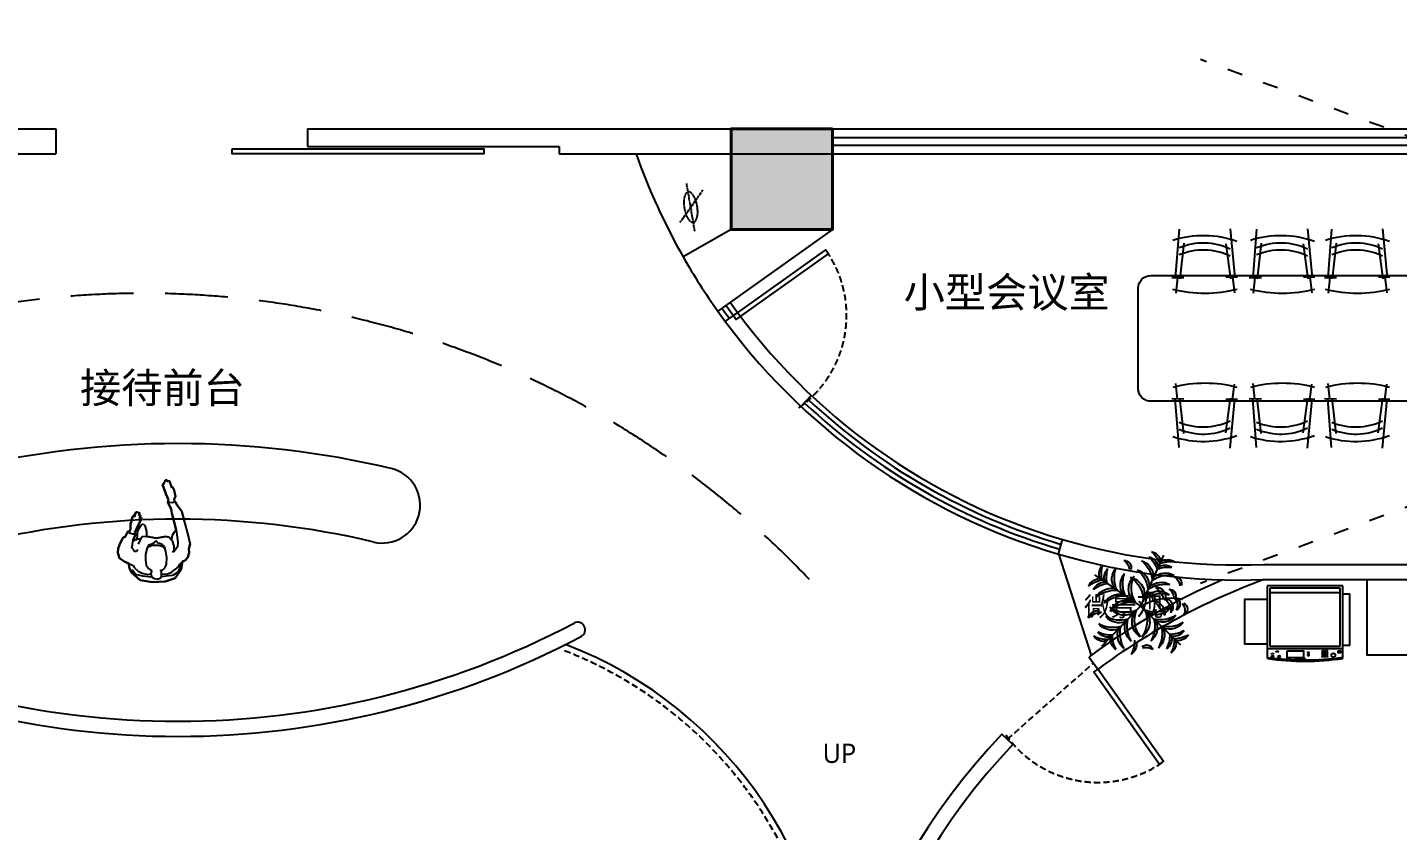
# Model space of a CAD drawing. Header units: millimetres. Extents: x 181055 to 256117, y -39966 to -14434.
# Drawn here: x 213717 to 224603, y -33219 to -26839 of the extents above; entities that cross this region are included whole.
import ezdxf
from ezdxf.enums import TextEntityAlignment as Align

# ---------------------------------------------------------------- set-up
doc = ezdxf.new("R2010")
doc.units = ezdxf.units.MM
doc.header["$LTSCALE"] = 10
for name, pattern in [('100', [30, 12, -18]), ('ACAD_ISO03W100', [30, 12, -18]), ('DASHED', [0.75, 0.5, -0.25]), ('X-ROOF-plan-SP01_$0$R1120_Topographical PlanLTSC-1000$0$OUH_A-FPB4--D- - Default$0${ Chain Double-Dash }', [2.75, 1.5, -0.25, 0.25, -0.25, 0.25, -0.25])]:
    doc.linetypes.add(name, pattern=pattern)
for name, color, linetype in [('A-TEXT 文字_DWGshare.com', 7, 'Continuous'), ('A绿-1_DWGshare.com', 94, 'Continuous'), ('E6.室内植物_DWGshare.com', 94, 'Continuous'), ('PUB_HATCH_DWGshare.com', 8, 'Continuous'), ('STAIR_DWGshare.com', 2, 'Continuous'), ('家私_DWGshare.com', 135, 'Continuous')]:
    doc.layers.add(name, color=color, linetype=linetype)
doc.layers.add('WALL_DWGshare.com', color=7, linetype='Continuous', lineweight=40)
doc.styles.add('平面图（中文）-D', font='Microsoft YaHei.ttf')

# ---------------------------------------------------------------- blocks, each defined once
blk = doc.blocks.new('awetaert')
at = {"layer": 'A绿-1_DWGshare.com', "color": 94}
for p in [(466590, 64655), (465936, 64470), (466005, 63794), (466753, 63804)]:
    blk.add_line(p, (466373, 64173), dxfattribs=at)
at = {"layer": 'A绿-1_DWGshare.com', "color": 94, "extrusion": (0, 0, -1)}
for centre, major_axis, start_param, end_param in [((466445, 64572), (103, 66), -0.743935, 0.361458), ((466296, 64482), (231, 149), -0.285874, 0.225561), ((466103, 64476), (103, 66), 3.373546, 4.478939), ((466277, 64477), (231, 149), 3.509443, 4.020878), ((466222, 64544), (51.1, 33), -1.10406, 0.972978), ((466136, 64503), (111, 72), -0.320826, 0.440009), ((466203, 64384), (238, 154), -0.314797, 0.447307), ((466327, 64443), (142, 92), -0.670097, 0.554161), ((466272, 64430), (231, 149), -0.285874, 0.225561), ((466421, 64520), (103, 66), -0.743935, 0.361458), ((466633, 64268), (231, 149), -1.377479, -0.866044), ((466601, 64439), (103, 66), -1.513376, -0.407982), ((466656, 64320), (231, 149), -1.377479, -0.866044), ((466624, 64491), (103, 66), -1.513376, -0.407982), ((465992, 64313), (103, 66), 4.142987, 5.24838), ((466055, 64151), (231, 149), 4.601048, 5.112483), ((466151, 64443), (103, 66), 3.373546, 4.478939), ((466325, 64445), (231, 149), 3.509443, 4.020878), ((466271, 64427), (142, 92), 3.180843, 4.405101), ((466408, 64442), (238, 154), 3.287698, 4.049802), ((466351, 64373), (142, 92), 3.180843, 4.405101), ((466488, 64388), (238, 154), 3.287698, 4.049802), ((466424, 64336), (138, 89), 2.799961, 4.548932), ((466535, 64343), (210, 135), 3.118318, 4.192068), ((466147, 64233), (210, 135), -0.457063, 0.616687), ((466245, 64285), (138, 89), -0.813927, 0.935044), ((466288, 64356), (142, 92), -0.670097, 0.554161), ((466163, 64296), (238, 154), -0.314797, 0.447307), ((466567, 64230), (142, 92), 4.577107, 5.801365), ((466644, 64185), (238, 154), 4.683961, 5.446065), ((466606, 64318), (142, 92), 4.577107, 5.801365), ((466700, 64388), (51.1, 33), -1.10406, 0.972978), ((466614, 64346), (111, 72), -0.320826, 0.440009), ((466040, 64280), (103, 66), 4.142987, 5.24838), ((466103, 64118), (231, 149), 4.601048, 5.112483), ((466099, 64174), (142, 92), 4.216825, 5.441083), ((466136, 64041), (238, 154), 4.572124, 5.334229), ((466179, 64120), (142, 92), 4.216825, 5.441083), ((466569, 64043), (210, 135), 4.514581, 5.588331), ((466543, 64151), (138, 89), 4.196224, 5.945195), ((466447, 64246), (50, 32.3), -1.549403, 0.909803), ((466409, 64214), (69.3, 44.7), -0.917349, 0.448016), ((466605, 64098), (238, 154), 4.683961, 5.446065), ((466340, 64156), (222, 143), -0.269202, 0.225046), ((466518, 64262), (77.2, 49.8), -1.012526, 0.722625), ((466646, 64272), (51.1, 33), -1.10406, 0.972978), ((466560, 64231), (111, 72), -0.320826, 0.440009), ((466216, 63987), (238, 154), 4.572124, 5.334229), ((466222, 64251), (138, 89), 1.403697, 3.152668), ((466234, 64362), (210, 135), 1.722055, 2.795804), ((466241, 64066), (138, 89), 4.072995, 5.821966), ((466275, 63960), (210, 135), 4.429859, 5.503609), ((466662, 63680), (324, 470), -1.133588, -0.414839), ((466508, 64366), (210, 135), 1.462799, 2.536549), ((466523, 64256), (138, 89), 1.105935, 2.854906), ((466206, 63880), (375, 242), -0.307165, 0.089693), ((466465, 64096), (115, 74), -0.725225, 0.634728), ((466598, 64166), (68.1, 43.9), -1.119203, 1.326036), ((466527, 64130), (111, 72), -0.510445, 0.717279), ((466637, 64182), (71.1, 45.9), -0.310939, 1.145878), ((466685, 64192), (50.7, 32.7), -0.627311, 1.742768), ((466708, 64134), (71.1, 45.9), -0.310939, 1.145878), ((466756, 64144), (50.7, 32.7), -0.627311, 1.742768), ((465987, 64012), (103, 66), 4.142987, 5.24838), ((466050, 63849), (231, 149), 4.601048, 5.112483), ((466182, 64323), (238, 154), 1.891434, 2.653539), ((466172, 64185), (142, 92), 1.78458, 3.008838), ((466392, 63972), (142, 92), 2.820562, 4.04482), ((466529, 63986), (238, 154), 3.175861, 3.937966), ((466456, 64024), (138, 89), 2.676732, 4.425702), ((466566, 64039), (210, 135), 3.033595, 4.107345), ((466185, 64033), (210, 135), 0.151258, 1.225008), ((466295, 64021), (138, 89), -0.167099, 1.581872), ((466223, 63981), (238, 154), 0.320638, 1.082742), ((466361, 63972), (142, 92), 0.213784, 1.438042), ((466561, 64328), (238, 154), 1.605065, 2.367169), ((466574, 64191), (142, 92), 1.249765, 2.474023), ((466069, 64001), (103, 66), 1.977283, 3.082676), ((466097, 64172), (231, 149), 2.11318, 2.624615), ((466105, 64116), (142, 92), 1.78458, 3.008838), ((466115, 64254), (238, 154), 1.891434, 2.653539), ((466381, 63897), (231, 149), 3.204785, 3.71622), ((466324, 63903), (142, 92), 2.820562, 4.04482), ((466462, 63917), (238, 154), 3.175861, 3.937966), ((466293, 63914), (238, 154), 0.320638, 1.082742), ((466430, 63905), (142, 92), 0.213784, 1.438042), ((466630, 64261), (238, 154), 1.605065, 2.367169), ((466643, 64124), (142, 92), 1.249765, 2.474023), ((466374, 63897), (231, 149), 0.542383, 1.053819), ((466649, 64180), (231, 149), 1.633988, 2.145424), ((466683, 64009), (103, 66), 1.175927, 2.28132), ((466691, 64140), (231, 149), 1.633988, 2.145424), ((466724, 63969), (103, 66), 1.175927, 2.28132), ((466030, 63960), (103, 66), 1.977283, 3.082676), ((466058, 64132), (231, 149), 2.11318, 2.624615), ((466210, 63863), (103, 66), 2.746724, 3.852117), ((466040, 63844), (231, 149), 0.542383, 1.053819), ((466211, 63816), (103, 66), 0.406487, 1.51188), ((466431, 63746), (51.1, 33), 4.507356, 6.584394), ((466424, 63650), (111, 72), -1.24286, -0.482025), ((466546, 63868), (103, 66), 0.406487, 1.51188), ((466416, 63857), (231, 149), 0.542383, 1.053819), ((466587, 63828), (103, 66), 0.406487, 1.51188)]:
    blk.add_ellipse(centre, major_axis=major_axis, ratio=1, start_param=start_param, end_param=end_param, dxfattribs=at)
blk = doc.blocks.new('fdsafsdferwwq')
at = {"color": 9}
for p, q in [((233453, -5160), (233410, -5593)), ((233903, -5165), (233936, -5594)), ((233387, -5588), (233489, -5589)), ((233431, -5587), (233414, -5725)), ((233860, -5593), (233966, -5594)), ((233918, -5592), (233932, -5730))]:
    blk.add_line(p, q, dxfattribs=at)
for centre, radius, start, end in [((233688, -6100), 881, 72.2416, 109.6751), ((233674, -4603), 1129, 255.4, 284.4921)]:
    blk.add_arc(centre, radius, start, end, dxfattribs=at)
at = {"layer": '家私_DWGshare.com', "color": 251}
for p, q in [((233491, -5295), (233449, -5602)), ((233862, -5289), (233897, -5602))]:
    blk.add_line(p, q, dxfattribs=at)
for centre in [(233689, -5832), (233689, -5894)]:
    blk.add_arc(centre, 548, 67.2062, 115.5336, dxfattribs=at)
blk = doc.blocks.new('dsfdsfdf')
at = {"layer": '家私_DWGshare.com', "color": 251}
for p, q in [((120187, 89126), (120187, 89705)), ((119587, 89704), (119587, 89126)), ((120187, 89626), (119587, 89626)), ((119607, 89606), (119607, 89146)), ((120167, 89606), (119607, 89606)), ((120167, 89146), (120167, 89606)), ((120167, 89181), (119607, 89181)), ((119587, 89126), (120187, 89126)), ((119607, 89146), (120167, 89146))]:
    blk.add_line(p, q, dxfattribs=at)
for points in [[(119908, 89701), (119892, 89701), (119892, 89706), (119908, 89706)], [(119935, 89701), (119920, 89701), (119920, 89706), (119935, 89706)], [(119962, 89701), (119946, 89701), (119946, 89706), (119962, 89706)], [(119625, 89644), (119606, 89644), (119606, 89659), (119625, 89659)], [(119867, 89680), (119854, 89680), (119854, 89674), (119867, 89674)], [(119867, 89662), (119854, 89662), (119854, 89657), (119867, 89657)], [(120028, 89643), (119899, 89643), (119899, 89698), (120028, 89698)], [(120117, 89647), (120101, 89647), (120101, 89652), (120117, 89652)], [(120154, 89684), (120138, 89684), (120138, 89688), (120154, 89688)], [(120154, 89664), (120138, 89664), (120138, 89668), (120154, 89668)]]:
    blk.add_lwpolyline(points, close=True, dxfattribs=at)
for points in [[(119587, 89191), (119535, 89191), (119535, 89601), (119587, 89601)], [(120187, 89235), (120368, 89235), (120368, 89587), (120187, 89587)]]:
    blk.add_lwpolyline(points, dxfattribs=at)
for centre, radius in [((119662, 89678), 15.6), ((119710, 89689), 3.19), ((119710, 89674), 3.19), ((119710, 89660), 3.19), ((119710, 89645), 3.19), ((119724, 89689), 3.19), ((119724, 89674), 3.19), ((119724, 89660), 3.19), ((119723, 89645), 3.19), ((119735, 89689), 3.19), ((119735, 89674), 3.19), ((119735, 89660), 3.19), ((119735, 89645), 3.19), ((119749, 89689), 3.19), ((119749, 89674), 3.19), ((119749, 89660), 3.19), ((119749, 89645), 3.19), ((120093, 89690), 8.76)]:
    blk.add_circle(centre, radius, dxfattribs=at)
for radius in [2096, 2086]:
    blk.add_arc((119890, 87630), radius, 81.8721, 98.3271, dxfattribs=at)
blk = doc.blocks.new('MLZG-人物平面-洗菜')
at = {"color": 250}
for p, q in [((-535, 208), (-279, 274)), ((-279, 274), (-238, 264)), ((-238, 264), (-208, 265)), ((-208, 265), (-173, 254)), ((-173, 254), (-149, 236)), ((-149, 236), (-139, 213)), ((-777, 109), (-723, 129)), ((-733, 132), (-706, 147)), ((-723, 129), (-733, 132)), ((-706, 147), (-655, 157)), ((-655, 157), (-634, 147)), ((-634, 147), (-617, 148)), ((-617, 148), (-609, 158)), ((-609, 158), (-585, 171)), ((-555, 122), (-609, 97)), ((-585, 171), (-535, 208)), ((-522, 127), (-555, 122)), ((-391, 162), (-522, 127)), ((-385, 157), (-391, 162)), ((-375, 148), (-385, 157)), ((-347, 134), (-375, 148)), ((-319, 127), (-347, 134)), ((-332, 106), (-310, 125)), ((-310, 125), (-319, 127)), ((-139, 213), (-76, 201)), ((-76, 201), (-5, 153)), ((-5, 153), (21, 76)), ((-784, 89), (-772, 99)), ((-784, 76), (-784, 89)), ((-771, 76), (-784, 76)), ((-779, 102), (-777, 109)), ((-772, 99), (-779, 102)), ((-771, 66), (-771, 76)), ((-759, 66), (-771, 66)), ((-751, 54), (-759, 66)), ((-675, 79), (-751, 54)), ((-751, 54), (-751, 54)), ((-629, 102), (-675, 79)), ((-622, 99), (-629, 102)), ((-609, 97), (-622, 99)), ((-338, -68), (-323, 7)), ((-337, 78), (-332, 106)), ((-323, 7), (-337, 78)), ((21, 76), (25, -28)), ((-439, -99), (-424, -87)), ((-427, -115), (-439, -99)), ((-424, -87), (-378, -74)), ((-378, -74), (-343, -73)), ((-343, -73), (-338, -73)), ((-338, -73), (-338, -68)), ((25, -28), (10, -125)), ((-531, -145), (-525, -143)), ((-530, -157), (-531, -145)), ((-492, -171), (-530, -157)), ((-528, -135), (-523, -127)), ((-525, -143), (-528, -135)), ((-523, -127), (-502, -135)), ((-505, -178), (-510, -170)), ((-510, -170), (-492, -171)), ((-507, -124), (-498, -120)), ((-502, -135), (-507, -124)), ((-493, -186), (-505, -178)), ((-498, -120), (-479, -130)), ((-436, -201), (-493, -186)), ((-487, -115), (-479, -114)), ((-479, -130), (-487, -115)), ((-479, -114), (-370, -167)), ((-406, -201), (-436, -201)), ((-385, -142), (-427, -115)), ((-383, -204), (-406, -201)), ((-317, -148), (-385, -142)), ((-378, -223), (-383, -204)), ((-370, -167), (-353, -162)), ((-353, -162), (-310, -180)), ((-313, -149), (-317, -148)), ((-310, -163), (-313, -149)), ((-299, -180), (-310, -163)), ((-310, -180), (-298, -181)), ((-298, -181), (-299, -180)), ((-124, -216), (-135, -246)), ((-84, -208), (-124, -216)), ((-48, -191), (-84, -208)), ((10, -125), (-48, -191)), ((-335, -242), (-378, -223)), ((-328, -259), (-335, -242)), ((-284, -284), (-328, -259)), ((-241, -298), (-284, -284)), ((-208, -300), (-241, -298)), ((-165, -287), (-208, -300)), ((-135, -246), (-165, -287))]:
    blk.add_line(p, q, dxfattribs=at)
at = {"color": 250, "ltscale": 3}
for p, q in [((-342, 259), (-535, 208)), ((-279, 274), (-342, 259)), ((-238, 264), (-279, 274)), ((-208, 265), (-238, 264)), ((-173, 254), (-208, 265)), ((-149, 236), (-173, 254)), ((-137, 209), (-149, 236)), ((-723, 129), (-777, 109)), ((-706, 147), (-733, 132)), ((-733, 132), (-723, 129)), ((-655, 157), (-706, 147)), ((-634, 147), (-655, 157)), ((-617, 148), (-634, 147)), ((-609, 158), (-617, 148)), ((-616, 145), (-604, 134)), ((-606, 110), (-612, 106)), ((-586, 170), (-609, 158)), ((-609, 97), (-555, 122)), ((-604, 134), (-606, 110)), ((-535, 208), (-586, 170)), ((-555, 122), (-522, 127)), ((-522, 127), (-391, 162)), ((-391, 162), (-332, 171)), ((-375, 148), (-385, 157)), ((-347, 134), (-375, 148)), ((-319, 127), (-347, 134)), ((-332, 171), (-292, 176)), ((-302, 132), (-332, 106)), ((-259, 147), (-302, 132)), ((-292, 176), (-256, 173)), ((-228, 147), (-259, 147)), ((-256, 173), (-236, 160)), ((-236, 160), (-218, 145)), ((-213, 132), (-228, 147)), ((-218, 145), (-213, 132)), ((-76, 201), (-144, 214)), ((-112, 185), (-137, 209)), ((-119, 201), (-81, 188)), ((-97, 180), (-112, 185)), ((-78, 157), (-97, 180)), ((-81, 188), (-50, 173)), ((-50, 122), (-78, 157)), ((-5, 153), (-76, 201)), ((-50, 173), (-26, 134)), ((-38, 86), (-50, 122)), ((-26, 134), (-21, 82)), ((21, 76), (-5, 153)), ((-772, 99), (-784, 89)), ((-784, 89), (-784, 76)), ((-784, 76), (-771, 76)), ((-777, 109), (-779, 102)), ((-779, 102), (-772, 99)), ((-771, 76), (-771, 66)), ((-771, 66), (-759, 66)), ((-759, 66), (-751, 54)), ((-751, 54), (-708, 69)), ((-708, 69), (-675, 79)), ((-675, 79), (-629, 102)), ((-629, 102), (-622, 99)), ((-622, 99), (-609, 97)), ((-323, 7), (-338, -68)), ((-332, 106), (-337, 78)), ((-337, 78), (-323, 7)), ((-294, 10), (-302, 2)), ((-302, 2), (-294, -7)), ((-284, 15), (-294, 10)), ((-282, 31), (-284, 15)), ((-274, 51), (-282, 31)), ((-257, 69), (-274, 51)), ((-267, 21), (-262, 41)), ((-267, -2), (-267, 21)), ((-262, 41), (-256, 63)), ((-218, 79), (-257, 69)), ((-256, 63), (-243, 68)), ((-170, 87), (-218, 79)), ((-117, 86), (-170, 87)), ((-91, 76), (-117, 86)), ((-73, 56), (-91, 76)), ((-68, 35), (-73, 56)), ((-61, 45), (-68, 35)), ((-45, 46), (-61, 45)), ((-21, 45), (-45, 46)), ((-41, 48), (-38, 86)), ((-21, 82), (-17, 45)), ((-5, 35), (-21, 45)), ((3, 10), (-5, 35)), ((-3, -10), (3, 10)), ((25, -28), (21, 76)), ((-439, -99), (-424, -87)), ((-427, -115), (-439, -99)), ((-424, -87), (-378, -74)), ((-378, -74), (-343, -73)), ((-338, -68), (-335, -107)), ((-335, -107), (-310, -125)), ((-294, -7), (-284, -16)), ((-284, -16), (-277, -30)), ((-277, -30), (-269, -56)), ((-269, -20), (-267, -2)), ((-264, -41), (-269, -20)), ((-269, -56), (-246, -68)), ((-254, -61), (-264, -41)), ((-246, -68), (-196, -81)), ((-196, -81), (-153, -81)), ((-153, -81), (-109, -76)), ((-109, -76), (-83, -58)), ((-83, -58), (-71, -43)), ((-71, -43), (-68, -30)), ((-68, -30), (-63, -33)), ((-63, -33), (-43, -38)), ((-61, -140), (-46, -109)), ((-46, -109), (-35, -63)), ((-43, -38), (-28, -36)), ((-35, -63), (-40, -43)), ((-21, -102), (-36, -160)), ((-28, -36), (-13, -30)), ((-15, -40), (-21, -102)), ((-13, -30), (-3, -10)), ((10, -125), (25, -28)), ((-525, -143), (-531, -145)), ((-531, -145), (-530, -157)), ((-530, -157), (-492, -171)), ((-523, -127), (-528, -135)), ((-528, -135), (-525, -143)), ((-502, -135), (-523, -127)), ((-510, -170), (-505, -178)), ((-492, -171), (-510, -170)), ((-498, -120), (-507, -124)), ((-507, -124), (-502, -135)), ((-505, -178), (-493, -186)), ((-479, -130), (-498, -120)), ((-493, -186), (-470, -191)), ((-479, -114), (-487, -115)), ((-487, -115), (-479, -130)), ((-421, -142), (-479, -114)), ((-470, -191), (-436, -201)), ((-436, -201), (-406, -201)), ((-385, -142), (-427, -115)), ((-370, -167), (-421, -142)), ((-406, -201), (-383, -204)), ((-317, -148), (-385, -142)), ((-383, -204), (-378, -223)), ((-353, -162), (-370, -167)), ((-361, -201), (-368, -214)), ((-355, -183), (-361, -201)), ((-355, -167), (-355, -183)), ((-310, -180), (-353, -162)), ((-319, -125), (-310, -163)), ((-310, -125), (-277, -140)), ((-310, -163), (-299, -180)), ((-294, -181), (-310, -180)), ((-272, -185), (-294, -181)), ((-248, -191), (-272, -185)), ((-234, -178), (-248, -191)), ((-218, -168), (-234, -178)), ((-231, -143), (-219, -152)), ((-219, -152), (-218, -168)), ((-135, -246), (-120, -208)), ((-125, -216), (-84, -208)), ((-120, -208), (-107, -180)), ((-107, -180), (-87, -168)), ((-87, -168), (-61, -140)), ((-84, -208), (-48, -191)), ((-36, -160), (-73, -188)), ((-48, -191), (10, -125)), ((-378, -223), (-335, -242)), ((-335, -242), (-328, -259)), ((-328, -259), (-284, -284)), ((-284, -284), (-241, -298)), ((-241, -298), (-208, -300)), ((-208, -300), (-165, -287)), ((-165, -287), (-135, -246))]:
    blk.add_line(p, q, dxfattribs=at)

msp = doc.modelspace()

# ---------------------------------------------------------------- hatches: boundary and pattern name
h = msp.add_hatch()
h.set_pattern_fill('ANSI36', color=250, scale=500)
h.set_pattern_definition([(45, (87436.6, -37533.4), (420.9495, 1543.4815), [1984.375, -396.875, 0, -396.875])])
edge = h.paths.add_edge_path()
edge.add_line((219892.3, -25444), (229315.6, -25444))
edge.add_line((229315.6, -25444), (229315.6, -35944))
edge.add_line((229315.6, -35944), (229517.3, -35944))
edge.add_line((229517.3, -35944), (229517.3, -37044.5))
edge.add_line((229517.3, -37044.5), (229356.8, -37044.5))
edge.add_line((229356.8, -37044.5), (229362.3, -37500.3))
edge.add_line((229362.3, -37500.3), (250917.7, -37500.3))
edge.add_line((250917.7, -37500.3), (250917.7, -36144.3))
edge.add_line((250917.7, -36144.3), (256117.2, -36144.3))
edge.add_line((256117.2, -36144.3), (256117.2, -29344.1))
edge.add_line((256117.2, -29344.1), (255525.2, -29314.8))
edge.add_line((255525.2, -29314.8), (255317.3, -17144))
edge.add_line((255317.3, -17144), (250467.3, -17144.2))
edge.add_line((250467.3, -17144.2), (250467.3, -16488.1))
edge.add_line((250467.3, -16488.1), (219891.7, -16488.1))
edge.add_line((219891.7, -16488.1), (219891.7, -25444))

# ---------------------------------------------------------------- linework, layer by layer
at = {"color": 250, "linetype": '100'}
for p, q in [((226743.5, -28464.7), (223038.1, -27093.8)), ((226743.5, -29884.6), (223038.1, -31255.4))]:
    msp.add_line(p, q, dxfattribs=at)
for p, q in [((212965.7, -27644), (213942.3, -27644)), ((213942.3, -27644), (213942.3, -27844)), ((215942.3, -27644), (220112.3, -27644)), ((215942.3, -27644), (220112.3, -27644)), ((215942.3, -27644), (215942.3, -27784)), ((212992.4, -27844), (213942.3, -27844)), ((215942.3, -27784), (217942.3, -27784)), ((217942.3, -27784), (217942.3, -27844)), ((217942.3, -27844), (220112.3, -27844)), ((219309, -28444), (218926.9, -28661.7)), ((220112.3, -28444), (219201.4, -29091.9)), ((221907.6, -31021.9), (221941.5, -30906.8)), ((223542.1, -31105.3), (227904, -31105.3)), ((223542.1, -31225.3), (227904, -31225.3)), ((218141.5, -31594.8), (218141.5, -31594.8)), ((222151.2, -31839.8), (222222.7, -31936.2)), ((221546.6, -32535.3), (221459.5, -32452.7))]:
    msp.add_line(p, q)
at = {"color": 251}
for p, q in [((220112.3, -27644), (226793.5, -27644)), ((220112.3, -27714), (226793.5, -27714)), ((220112.3, -27774), (226793.5, -27774)), ((220112.3, -27844), (226793.5, -27844)), ((219358, -29103.3), (219259.4, -29173.4)), ((219861.9, -29849.2), (219944.1, -29761.8)), ((221907.6, -31021.9), (222167.8, -31827.5))]:
    msp.add_line(p, q, dxfattribs=at)
at = {"color": 9}
msp.add_line((216826.1, -30716.5), (216826.1, -30716.5), dxfattribs=at)
at = {"color": 251, "linetype": 'DASHED', "ltscale": 10}
msp.add_line((221503, -32494), (222187, -31888), dxfattribs=at)
at = {"color": 8}
for points in [[(215342.3, -27804), (217342.3, -27804), (217342.3, -27844), (215342.3, -27844)], [(220082, -28637.4), (220058.8, -28604.8), (219325.4, -29126.4), (219348.6, -29159)], [(222711.8, -32692.8), (222744.4, -32669.6), (222222.7, -31936.2), (222190.1, -31959.3)]]:
    msp.add_lwpolyline(points, close=True, dxfattribs=at)
at = {"color": 9}
msp.add_lwpolyline([(225343, -28909), (225343, -29709, -0.4142136), (225243, -29809), (222643, -29809, -0.4142136), (222543, -29709), (222543, -28909, -0.4142136), (222643, -28809), (225243, -28809, -0.4142136)], format="xyb", close=True, dxfattribs=at)
msp.add_lwpolyline([(224361.8, -31225.3), (225561.8, -31225.3), (225561.8, -31825.3), (224361.8, -31825.3)], close=True, dxfattribs=at)
at = {"color": 251}
for centre, radius, start, end in [((223344.1, -26145.5), 5083.6, 199.519, 209.66763), ((223344.1, -26145.5), 5003.6, 215.42166, 216.56682), ((223344.1, -26145.5), 4963.6, 215.42166, 253.58612), ((223344.1, -26145.5), 5083.6, 215.42166, 253.58612), ((223344.1, -26145.5), 5043.6, 215.42166, 216.55773), ((223344.1, -26145.5), 5043.6, 226.76624, 253.58612), ((223344.1, -26145.5), 5003.6, 226.76624, 253.58612), ((216799.2, -34845.7), 3326.5, 358.06208, 68.98293)]:
    msp.add_arc(centre, radius, start, end, dxfattribs=at)
at = {"color": 251, "linetype": 'DASHED', "ltscale": 10}
for centre, start, end in [((219325.4, -29126.4), 305.42167, 35.42166), ((222222.7, -31936.2), 215.42167, 305.42166)]:
    msp.add_arc(centre, 900, start, end, dxfattribs=at)
for centre, radius, start, end in [((223344.1, -26145.5), 5083.6, 209.66763, 215.42166), ((223344.1, -26145.5), 4963.6, 253.58612, 272.2859), ((223344.1, -26145.5), 5083.6, 253.58612, 272.23196), ((225331.2, -36125.5), 5336.6, 113.39006, 126.57528), ((225331.2, -36125.5), 5216.6, 110.05733, 126.57528), ((214913.2, -25615.2), 6735.7, 242.14131, 297.85869), ((218088.7, -31623.3), 60, 28.36456, 117.85869), ((214913.2, -25615.2), 6855.7, 242.14131, 297.85869), ((218088.7, -31623.3), 60, 297.85869, 28.36456), ((225331.2, -36125.5), 5336.6, 136.51002, 190.1513), ((225331.2, -36125.5), 5216.6, 136.51002, 190.1513)]:
    msp.add_arc(centre, radius, start, end)
at = {"color": 250, "linetype": 'DASHED', "ltscale": 100}
msp.add_arc((214636.2, -36251), 7299.9, 43.51087, 132.38726, dxfattribs=at)
at = {"color": 9}
for centre, radius, start, end in [((214913.2, -37480.5), 7335.7, 76.652, 103.348), ((216537.5, -30634.9), 300, 344.20818, 76.652), ((214913.2, -37480.5), 6735.7, 76.652, 103.348), ((216537.5, -30634.9), 300, 256.652, 344.20818)]:
    msp.add_arc(centre, radius, start, end, dxfattribs=at)
at = {"color": 250, "linetype": 'DASHED', "ltscale": 10}
msp.add_arc((216799.2, -34845.7), 3276.5, 358.40044, 68.98293, dxfattribs=at)
at = {"layer": 'E6.室内植物_DWGshare.com', "color": 251, "linetype": 'X-ROOF-plan-SP01_$0$R1120_Topographical PlanLTSC-1000$0$OUH_A-FPB4--D- - Default$0${ Chain Double-Dash }'}
for p, q in [((219019.7, -28456.8), (218954.7, -28078.2)), ((219084.1, -28130.4), (218900.2, -28390.6))]:
    msp.add_line(p, q, dxfattribs=at)
at = {"layer": 'E6.室内植物_DWGshare.com', "color": 251, "linetype": 'X-ROOF-plan-SP01_$0$R1120_Topographical PlanLTSC-1000$0$OUH_A-FPB4--D- - Default$0${ Chain Double-Dash }', "extrusion": (0, 0, -1)}
msp.add_ellipse((218987, -28266.2), major_axis=(20.7, -120.6), ratio=0.425501, dxfattribs=at)
at = {"layer": 'PUB_HATCH_DWGshare.com'}
msp.add_solid([(219309, -28444), (220112.3, -28444), (219309, -27644), (220112.3, -27644)], dxfattribs=at)
at = {"layer": 'STAIR_DWGshare.com', "color": 251}
msp.add_lwpolyline([(220314.4, -32807.1, 0, 0, 0), (219381.4, -33429.6, 80, 0, 0), (219241.7, -33522.8, 0, 0, 0)], format="xyseb", dxfattribs=at)
at = {"layer": 'WALL_DWGshare.com'}
msp.add_lwpolyline([(220112.3, -27644), (219309, -27644), (219309, -28444), (220112.3, -28444)], close=True, dxfattribs=at)

# ---------------------------------------------------------------- block references
at = {"xscale": -0.9, "yscale": 0.9, "zscale": 0.9}
for p in [(433379.3, -23793.4), (433994.5, -23793.4), (434590.5, -23793.4)]:
    msp.add_blockref('fdsafsdferwwq', p, dxfattribs=at)
at = {"xscale": 0.9, "yscale": 0.9, "zscale": 0.9, "rotation": 180}
for p in [(433379.3, -34824.5), (433994.5, -34824.5), (434590.5, -34824.5)]:
    msp.add_blockref('fdsafsdferwwq', p, dxfattribs=at)
at = {"rotation": 270}
msp.add_blockref('MLZG-人物平面-洗菜', (214736.4, -31220), dxfattribs=at)
at = {"layer": 'E6.室内植物_DWGshare.com', "xscale": 0.84, "yscale": 0.84, "zscale": 0.84}
msp.add_blockref('awetaert', (-169192, -85341.7), dxfattribs=at)
at = {"layer": '家私_DWGshare.com', "linetype": 'ACAD_ISO03W100', "lineweight": 5, "rotation": 180}
msp.add_blockref('dsfdsfdf', (343754.8, 57852.2), dxfattribs=at)

# ---------------------------------------------------------------- texts
at = {"layer": 'A-TEXT 文字_DWGshare.com', "style": '平面图（中文）-D'}
for s, height, p in [('小型会议室', 240, (221497.1, -28942.2)), ('接待前台', 240, (214789.7, -29701.8)), ('微景观', 153.6, (222425.9, -31439.7)), ('UP', 153.6, (220168.4, -32605))]:
    msp.add_text(s, height=height, dxfattribs=at).set_placement(p, align=Align.MIDDLE_CENTER)

doc.saveas('drawing.dxf')
